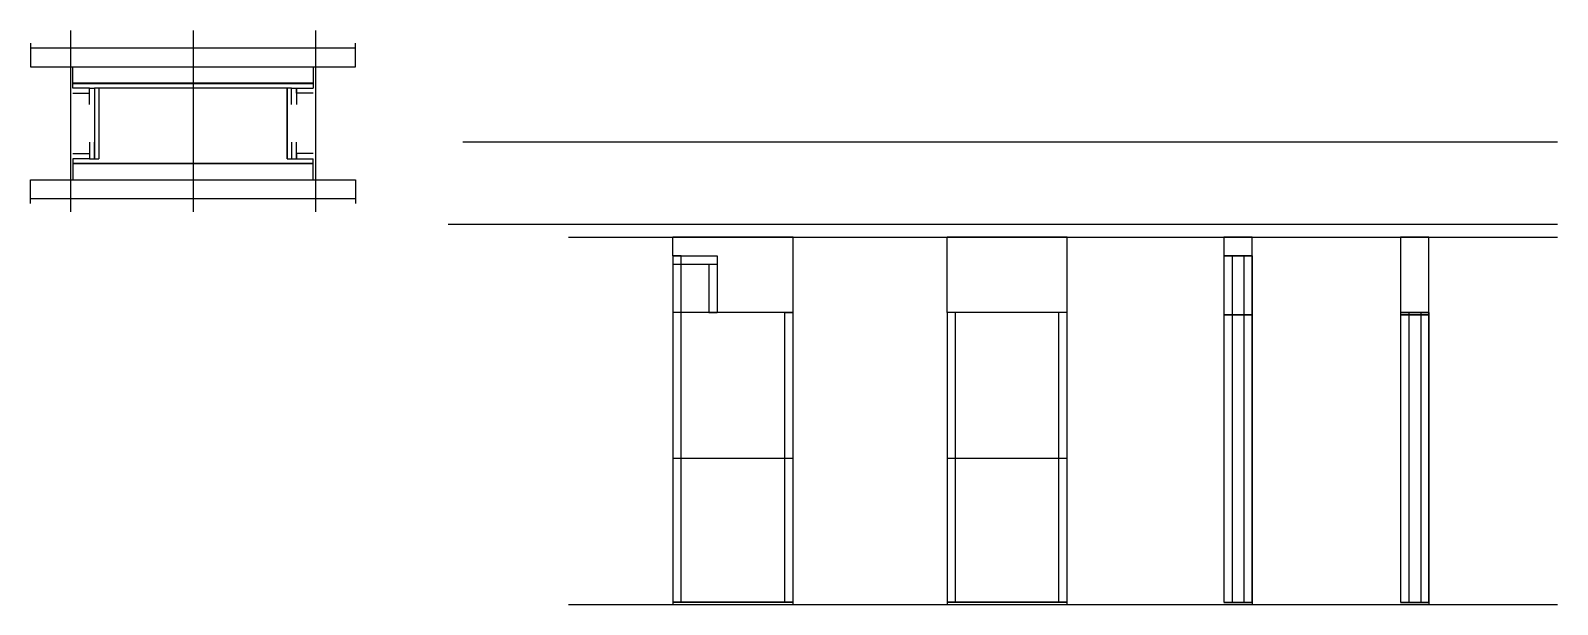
# Model space of a CAD drawing. Header units: metres. Extents: x 16160 to 17457, y 2828 to 3316.
import ezdxf

# ---------------------------------------------------------------- set-up
doc = ezdxf.new("R2010")
doc.units = ezdxf.units.M
for name, color, linetype in [('CHAPA', 7, 'Continuous'), ('COTA', 7, 'Continuous'), ('Hachura', 7, 'Continuous'), ('Madeira', 7, 'Continuous'), ('NIVEL 1° PAV.', 7, 'Continuous'), ('NIVEL 2° PAV.', 7, 'Continuous'), ('Nível', 7, 'Continuous'), ('Painéis', 7, 'Continuous'), ('Perfil Metálico', 7, 'Continuous'), ('SARR_2.2x7', 7, 'Continuous'), ('SARRAFO', 7, 'Continuous')]:
    doc.layers.add(name, color=color, linetype=linetype)

msp = doc.modelspace()

# ---------------------------------------------------------------- linework, layer by layer
at = {"layer": 'CHAPA', "color": 7, "lineweight": 25}
for points in [[(16196.2, 3266.9), (16196.2, 3270.9), (16400.2, 3270.9), (16400.2, 3266.9)], [(16196.2, 3266.9), (16196.2, 3270.9), (16400.2, 3270.9), (16400.2, 3266.9)], [(16218.2, 3266.9), (16214.6, 3266.9), (16214.6, 3206.9), (16218.2, 3206.9)], [(16218.2, 3266.9), (16214.6, 3266.9), (16214.6, 3206.9), (16218.2, 3206.9)], [(16381.8, 3266.9), (16378.2, 3266.9), (16378.2, 3206.9), (16381.8, 3206.9)], [(16381.8, 3266.9), (16378.2, 3266.9), (16378.2, 3206.9), (16381.8, 3206.9)], [(16196.2, 3206.9), (16196.2, 3202.9), (16400.2, 3202.9), (16400.2, 3206.9)], [(16196.2, 3206.9), (16196.2, 3202.9), (16400.2, 3202.9), (16400.2, 3206.9)]]:
    msp.add_lwpolyline(points, dxfattribs=at)
at = {"layer": 'COTA', "color": 7, "lineweight": 25}
for p, q in [((16807.8, 3140.3), (16705.8, 3140.3)), ((16705.8, 3124.3), (16705.8, 3140.3)), ((16807.8, 3076.3), (16807.8, 3140.3)), ((17040.6, 3140.3), (16938.6, 3140.3)), ((16938.6, 3076.3), (16938.6, 3140.3)), ((17040.6, 3076.3), (17040.6, 3140.3))]:
    msp.add_line(p, q, dxfattribs=at)
for points in [[(17197.7, 3124.3), (17197.7, 3140.3), (17173.7, 3140.3), (17173.7, 3124.3)], [(17347.8, 3076.3), (17347.8, 3140.3), (17323.8, 3140.3), (17323.8, 3076.3)]]:
    msp.add_lwpolyline(points, dxfattribs=at)
at = {"layer": 'Hachura', "color": 7, "lineweight": 25}
for p, q in [((16194.2, 3315.7), (16194.2, 3161.9)), ((16298.2, 3315.7), (16298.2, 3161.9)), ((16402.2, 3315.7), (16402.2, 3161.9))]:
    msp.add_line(p, q, dxfattribs=at)
at = {"layer": 'Madeira', "color": 7, "lineweight": 25}
for points in [[(16400.2, 3285), (16400.2, 3271), (16196.2, 3271), (16196.2, 3285)], [(16400.2, 3188.9), (16400.2, 3202.9), (16196.2, 3202.9), (16196.2, 3188.9)]]:
    msp.add_lwpolyline(points, dxfattribs=at)
at = {"layer": 'NIVEL 1° PAV.', "color": 7, "lineweight": 25}
msp.add_line((16527.3, 3221.3), (17457, 3221.3), dxfattribs=at)
at = {"layer": 'NIVEL 2° PAV.', "color": 7, "lineweight": 25}
msp.add_line((16514.9, 3151.3), (17457, 3151.3), dxfattribs=at)
at = {"layer": 'Nível', "color": 7, "lineweight": 25}
for p, q in [((16617.1, 3140.3), (17457, 3140.3)), ((16617.1, 2828.3), (17457, 2828.3))]:
    msp.add_line(p, q, dxfattribs=at)
at = {"layer": 'Painéis', "color": 7, "lineweight": 25}
for p, q in [((16705.8, 3124.3), (16705.8, 2828.3)), ((16705.8, 3124.3), (16743.3, 3124.3)), ((16743.3, 3124.3), (16743.3, 3076.3)), ((17173.7, 3124.3), (17173.7, 2830.3)), ((17173.7, 3124.3), (17197.7, 3124.3)), ((17197.7, 3124.3), (17173.7, 3124.3)), ((17197.7, 3124.3), (17173.7, 3124.3)), ((17197.7, 3124.3), (17173.7, 3124.3)), ((17197.7, 2830.3), (17197.7, 3124.3)), ((17197.7, 3124.3), (17197.7, 2830.3)), ((16807.8, 3076.3), (16705.8, 3076.3)), ((16807.8, 2828.3), (16807.8, 3076.3)), ((16938.6, 3076.3), (16938.6, 2828.3)), ((17040.6, 3076.3), (16938.6, 3076.3)), ((17040.6, 2828.3), (17040.6, 3076.3)), ((17173.7, 3074.3), (17197.7, 3074.3)), ((17197.7, 3074.3), (17173.7, 3074.3)), ((17197.7, 3074.3), (17173.7, 3074.3)), ((17197.7, 3074.3), (17173.7, 3074.3)), ((17323.8, 3076.3), (17323.8, 2830.3)), ((17323.8, 3076.3), (17347.8, 3076.3)), ((17347.8, 3076.3), (17323.8, 3076.3)), ((17347.8, 3076.3), (17323.8, 3076.3)), ((17347.8, 3076.3), (17323.8, 3076.3)), ((17323.8, 3074.3), (17347.8, 3074.3)), ((17347.8, 3074.3), (17323.8, 3074.3)), ((17347.8, 3074.3), (17323.8, 3074.3)), ((17347.8, 3074.3), (17323.8, 3074.3)), ((17347.8, 2830.3), (17347.8, 3076.3)), ((17347.8, 3076.3), (17347.8, 2830.3)), ((16807.8, 2952.3), (16705.8, 2952.3)), ((17040.6, 2952.3), (16938.6, 2952.3)), ((16705.8, 2830.3), (16807.8, 2830.3)), ((16938.6, 2830.3), (17040.6, 2830.3)), ((17173.7, 2830.3), (17197.7, 2830.3)), ((17323.8, 2830.3), (17347.8, 2830.3))]:
    msp.add_line(p, q, dxfattribs=at)
for points in [[(16378.2, 3206.9), (16378.2, 3266.9), (16218.2, 3266.9), (16218.2, 3206.9)], [(16807.8, 2830.3), (16705.8, 2830.3), (16705.8, 2828.3), (16807.8, 2828.3)], [(17040.6, 2830.3), (16938.6, 2830.3), (16938.6, 2828.3), (17040.6, 2828.3)], [(17173.7, 2830.3), (17197.7, 2830.3), (17197.7, 2828.3), (17173.7, 2828.3)], [(17323.8, 2830.3), (17347.8, 2830.3), (17347.8, 2828.3), (17323.8, 2828.3)]]:
    msp.add_lwpolyline(points, dxfattribs=at)
at = {"layer": 'Perfil Metálico', "color": 7, "lineweight": 25}
for points in [[(16160.2, 3304.9), (16160.2, 3284.9), (16436.2, 3284.9), (16436.2, 3304.9)], [(16436.2, 3288.9), (16436.2, 3300.9), (16160.2, 3300.9), (16160.2, 3288.9)], [(16160.2, 3168.9), (16160.2, 3188.9), (16436.2, 3188.9), (16436.2, 3168.9)], [(16436.2, 3184.9), (16436.2, 3172.9), (16160.2, 3172.9), (16160.2, 3184.9)]]:
    msp.add_lwpolyline(points, dxfattribs=at)
at = {"layer": 'SARR_2.2x7', "color": 7, "lineweight": 25}
for p, q in [((16712.8, 3124.3), (16705.8, 3124.3)), ((16705.8, 3117.3), (16743.3, 3117.3)), ((16712.8, 3124.3), (16712.8, 3124.3)), ((16712.8, 3074.3), (16712.8, 3124.3)), ((16736.3, 3117.3), (16736.3, 3076.3)), ((17180.7, 3124.3), (17180.7, 3074.3)), ((17180.7, 3124.3), (17180.7, 3124.3)), ((17180.7, 3124.3), (17180.7, 3124.3)), ((17190.7, 3124.3), (17190.7, 3074.3)), ((17190.7, 3124.3), (17190.7, 3124.3)), ((17190.7, 3124.3), (17190.7, 3124.3)), ((16712.8, 2952.3), (16712.8, 3074.3)), ((16736.3, 3076.3), (16743.3, 3076.3)), ((16800.8, 3076.3), (16800.8, 3076.3)), ((16800.8, 3074.3), (16800.8, 3076.3)), ((16800.8, 3076.3), (16807.8, 3076.3)), ((16800.8, 2952.3), (16800.8, 3074.3)), ((16945.6, 2952.3), (16945.6, 3076.3)), ((17033.6, 2952.3), (17033.6, 3076.3)), ((17180.7, 3074.3), (17180.7, 3074.3)), ((17180.7, 3074.3), (17180.7, 3074.3)), ((17180.7, 3074.3), (17180.7, 2830.3)), ((17190.7, 3074.3), (17190.7, 3074.3)), ((17190.7, 3074.3), (17190.7, 3074.3)), ((17190.7, 3074.3), (17190.7, 2830.3)), ((17330.8, 3076.3), (17330.8, 2830.3)), ((17330.8, 3076.3), (17330.8, 3076.3)), ((17330.8, 3076.3), (17330.8, 3076.3)), ((17330.8, 3074.3), (17330.8, 3074.3)), ((17330.8, 3074.3), (17330.8, 3074.3)), ((17340.8, 3076.3), (17340.8, 2830.3)), ((17340.8, 3076.3), (17340.8, 3076.3)), ((17340.8, 3076.3), (17340.8, 3076.3)), ((17340.8, 3074.3), (17340.8, 3074.3)), ((17340.8, 3074.3), (17340.8, 3074.3)), ((16712.8, 2830.3), (16712.8, 2952.3)), ((16800.8, 2830.3), (16800.8, 2952.3)), ((16945.6, 2830.3), (16945.6, 2952.3)), ((17033.6, 2830.3), (17033.6, 2952.3)), ((16712.8, 2830.3), (16712.8, 2830.3)), ((16800.8, 2830.3), (16800.8, 2830.3)), ((16945.6, 2830.3), (16945.6, 2830.3)), ((17033.6, 2830.3), (17033.6, 2830.3))]:
    msp.add_line(p, q, dxfattribs=at)
at = {"layer": 'SARRAFO', "color": 7, "lineweight": 25}
for points in [[(16196.2, 3262.5), (16210.2, 3262.5), (16210.2, 3266.9), (16196.2, 3266.9)], [(16210.2, 3252.9), (16210.2, 3266.9), (16214.6, 3266.9), (16214.6, 3252.9)], [(16381.8, 3252.9), (16381.8, 3266.9), (16386.2, 3266.9), (16386.2, 3252.9)], [(16400.2, 3262.5), (16386.2, 3262.5), (16386.2, 3266.9), (16400.2, 3266.9)], [(16210.2, 3220.9), (16210.2, 3206.9), (16214.6, 3206.9), (16214.6, 3220.9)], [(16381.8, 3220.9), (16381.8, 3206.9), (16386.2, 3206.9), (16386.2, 3220.9)], [(16196.2, 3211.3), (16210.2, 3211.3), (16210.2, 3206.9), (16196.2, 3206.9)], [(16400.2, 3211.3), (16386.2, 3211.3), (16386.2, 3206.9), (16400.2, 3206.9)]]:
    msp.add_lwpolyline(points, dxfattribs=at)

doc.saveas('drawing.dxf')
